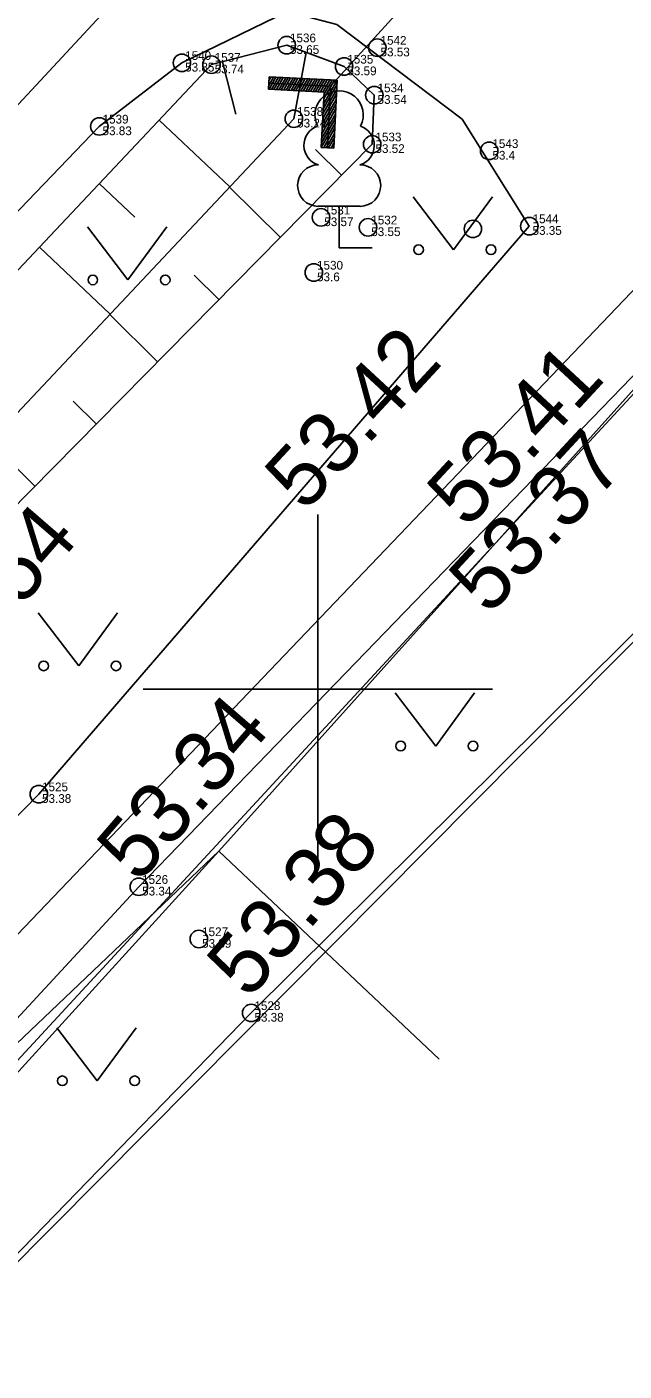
# Model space of a CAD drawing. Extents: x 640740 to 642190, y 6455302 to 6456272.
# Drawn here: x 641146.67 to 641153.51, y 6455642.2 to 6455657.58 of the extents above; entities that cross this region are included whole.
import ezdxf

# ---------------------------------------------------------------- set-up
doc = ezdxf.new("R2010")
doc.units = 0
for name, color, linetype in [('AED', 7, 'Continuous'), ('HALJASTUS', 7, 'Continuous'), ('KORGUS-EH2000', 7, 'Continuous'), ('MOOTKORG-EH2000', 7, 'Continuous'), ('MOOTMPUNKT', 7, 'Continuous'), ('MOOTNR', 7, 'Continuous'), ('MOOTPIIR', 7, 'Continuous'), ('PIIR', 7, 'Continuous'), ('PUU', 7, 'Continuous'), ('RELJEEF', 7, 'Continuous'), ('SITRASS', 7, 'Continuous'), ('TEE', 7, 'Continuous'), ('TRUUP', 7, 'Continuous'), ('VORK', 7, 'Continuous')]:
    doc.layers.add(name, color=color, linetype=linetype)

msp = doc.modelspace()

# ---------------------------------------------------------------- linework, layer by layer
at = {"layer": 'AED'}
msp.add_lwpolyline([(641143.478, 6455636.433), (641142.12, 6455638.97), (641149.237, 6455646.296), (641154.955, 6455651.968)], dxfattribs=at)
at = {"layer": 'HALJASTUS'}
for p, q in [((641151.092, 6455655.639), (641151.555, 6455655.032)), ((641151.555, 6455655.032), (641152.001, 6455655.639)), ((641147.362, 6455655.292), (641147.825, 6455654.686)), ((641147.825, 6455654.686), (641148.271, 6455655.292)), ((641146.799, 6455650.874), (641147.262, 6455650.268)), ((641147.262, 6455650.268), (641147.708, 6455650.874)), ((641150.887, 6455649.958), (641151.35, 6455649.351)), ((641151.35, 6455649.351), (641151.796, 6455649.958)), ((641147.012, 6455646.126), (641147.475, 6455645.519)), ((641147.475, 6455645.519), (641147.921, 6455646.126))]:
    msp.add_line(p, q, dxfattribs=at)
for centre in [(641151.154, 6455655.032), (641151.983, 6455655.032), (641147.424, 6455654.686), (641148.253, 6455654.686), (641146.861, 6455650.268), (641147.69, 6455650.268), (641150.949, 6455649.351), (641151.778, 6455649.351), (641147.074, 6455645.519), (641147.903, 6455645.519)]:
    msp.add_circle(centre, 0.055, dxfattribs=at)
at = {"layer": 'KORGUS-EH2000'}
for centre in [(641151.776, 6455655.27), (641147.951, 6455647.74), (641149.237, 6455646.296)]:
    msp.add_circle(centre, 0.1, dxfattribs=at)
at = {"layer": 'MOOTMPUNKT'}
for centre in [(641149.644, 6455657.373), (641150.681, 6455657.345), (641148.444, 6455657.171), (641148.782, 6455657.15), (641150.301, 6455657.129), (641150.647, 6455656.801), (641149.726, 6455656.531), (641147.498, 6455656.443), (641150.623, 6455656.239), (641151.962, 6455656.163), (641150.037, 6455655.402), (641150.575, 6455655.288), (641152.422, 6455655.302), (641149.954, 6455654.771), (641146.805, 6455648.8), (641147.951, 6455647.74), (641148.638, 6455647.142), (641149.237, 6455646.296)]:
    msp.add_circle(centre, 0.1, dxfattribs=at)
at = {"layer": 'MOOTPIIR'}
msp.add_lwpolyline([(641290.034, 6455836.039), (641187.086, 6455729.33), (641078.959, 6455617.561), (641059.083, 6455600.007), (641052.154, 6455588.123), (641028.896, 6455562.459), (641044.6, 6455543.655), (641047.146, 6455544.35), (641062.049, 6455559.143), (641078.888, 6455575.693), (641123.968, 6455623.185), (641128.204, 6455625.387), (641135.729, 6455633.934), (641138.183, 6455636.694), (641169.69, 6455670.766), (641183.709, 6455659.961), (641192.613, 6455662.606), (641196.166, 6455667.74), (641185.14, 6455686.685), (641264.903, 6455769.936)], dxfattribs=at)
at = {"layer": 'PIIR'}
msp.add_lwpolyline([(641265.59, 6455768.59), (641244.26, 6455745.67), (641222.48, 6455722.23), (641201.2, 6455700.54), (641180.13, 6455678.32), (641171.14, 6455668.19), (641142.12, 6455638.98), (641132.03, 6455627.4), (641101.1, 6455594.76), (641087.79, 6455611.35), (641100.72, 6455625.11), (641099.2, 6455626.54), (641113.86, 6455642.06), (641121.21, 6455649.84), (641140.58, 6455669.91), (641170.91, 6455704.35), (641182.28, 6455716.38), (641216.64, 6455752.56), (641234.68, 6455771.53)], dxfattribs=at)
msp.add_lwpolyline([(641171.14, 6455668.19), (641197.18, 6455641.81), (641178.86, 6455624.03), (641160.62, 6455606.33), (641142.12, 6455638.98)], close=True, dxfattribs=at)
at = {"layer": 'PUU'}
for p, q in [((641150.484, 6455655.529), (641150.004, 6455655.529)), ((641150.244, 6455655.054), (641150.244, 6455655.529)), ((641150.624, 6455655.054), (641150.244, 6455655.054))]:
    msp.add_line(p, q, dxfattribs=at)
for centre, radius, start, end in [((641150.244, 6455656.574), 0.277, 332.5799, 207.4201), ((641150.074, 6455656.226), 0.233, 109.0217, 253.1415), ((641150.414, 6455656.226), 0.233, 286.8508, 70.9859), ((641150.007, 6455655.766), 0.238, 90.0016, 269.3953), ((641150.482, 6455655.766), 0.238, 270.6047, 89.9984)]:
    msp.add_arc(centre, radius, start, end, dxfattribs=at)
at = {"layer": 'RELJEEF'}
for p, q in [((641148.907, 6455657.182), (641149.061, 6455656.585)), ((641149.867, 6455657.29), (641149.726, 6455656.531)), ((641148.184, 6455656.516), (641148.994, 6455655.753)), ((641150.273, 6455655.884), (641149.973, 6455656.18)), ((641147.498, 6455655.789), (641147.903, 6455655.406)), ((641149.571, 6455655.173), (641148.989, 6455655.747)), ((641146.812, 6455655.061), (641147.623, 6455654.296)), ((641148.868, 6455654.461), (641148.586, 6455654.74)), ((641148.166, 6455653.749), (641147.618, 6455654.29)), ((641147.463, 6455653.038), (641147.198, 6455653.3)), ((641146.761, 6455652.326), (641146.247, 6455652.833))]:
    msp.add_line(p, q, dxfattribs=at)
for points in [[(641138.993, 6455645.892), (641138.913, 6455645.923), (641138.923, 6455646.262), (641139.092, 6455646.723), (641141.921, 6455649.641), (641143.611, 6455651.667), (641148.782, 6455657.15), (641149.644, 6455657.373), (641150.301, 6455657.129), (641150.647, 6455656.801), (641150.623, 6455656.239), (641144.889, 6455650.43), (641143.009, 6455648.37), (641140.801, 6455645.616), (641140.171, 6455644.913), (641140.098, 6455644.908)], [(641139.619, 6455645.58), (641141.174, 6455647.295), (641142.523, 6455648.97), (641144.394, 6455650.863), (641149.726, 6455656.531)]]:
    msp.add_lwpolyline(points, dxfattribs=at)
at = {"layer": 'SITRASS'}
msp.add_line((641148.868, 6455648.149), (641151.389, 6455645.765), dxfattribs=at)
for points in [[(641169.957, 6455671.661), (641133.49, 6455633.529)], [(641169.912, 6455671.612), (641169.361, 6455670.954), (641148.868, 6455648.149)], [(641129.49, 6455626.916), (641129.851, 6455627.242), (641148.868, 6455648.149)], [(641133.49, 6455633.529), (641134.139, 6455634.135), (641148.868, 6455648.149)]]:
    msp.add_lwpolyline(points, dxfattribs=at)
at = {"layer": 'TEE'}
for points in [[(641141.748, 6455634.55), (641141.04, 6455635.744), (641139.449, 6455638.661), (641140.769, 6455640.004), (641142.48, 6455641.83), (641147.951, 6455647.74), (641154.156, 6455654.152), (641155.834, 6455652.76), (641157.997, 6455655.178), (641156.412, 6455656.595), (641160.919, 6455661.361), (641172.316, 6455672.948), (641173.542, 6455673.115), (641175.452, 6455670.693), (641181.44, 6455664.659), (641185.777, 6455660.576)], [(641141.263, 6455643.136), (641139.609, 6455641.522), (641138.963, 6455640.857), (641138.45, 6455640.384), (641137.729, 6455642.543), (641137.722, 6455644.35), (641137.835, 6455645.797), (641138.352, 6455647.541), (641142.687, 6455652.521), (641147.966, 6455658.203), (641150.217, 6455657.608), (641151.653, 6455656.528), (641152.422, 6455655.302)], [(641138.963, 6455640.857), (641138.314, 6455642.688), (641138.319, 6455644.07), (641138.512, 6455645.891), (641138.837, 6455646.985), (641143.238, 6455652.009), (641147.498, 6455656.443), (641148.444, 6455657.171), (641149.651, 6455657.758)], [(641152.422, 6455655.302), (641146.805, 6455648.8), (641141.263, 6455643.136)]]:
    msp.add_lwpolyline(points, dxfattribs=at)
at = {"layer": 'TRUUP'}
for p, q in [((641150.146, 6455656.904), (641154.098, 6455661.257)), ((641149.436, 6455656.868), (641149.443, 6455657.011)), ((641149.438, 6455656.913), (641149.493, 6455657.008)), ((641150.146, 6455656.904), (641149.44, 6455656.94)), ((641149.441, 6455656.968), (641149.465, 6455657.01)), ((641149.442, 6455656.868), (641149.521, 6455657.007)), ((641150.221, 6455656.972), (641149.443, 6455657.011)), ((641149.47, 6455656.867), (641149.549, 6455657.005)), ((641149.498, 6455656.865), (641149.576, 6455657.004)), ((641149.526, 6455656.864), (641149.604, 6455657.003)), ((641149.554, 6455656.863), (641149.632, 6455657.001)), ((641149.582, 6455656.861), (641149.66, 6455657)), ((641149.61, 6455656.86), (641149.688, 6455656.998)), ((641149.637, 6455656.858), (641149.716, 6455656.997)), ((641149.665, 6455656.857), (641149.744, 6455656.996)), ((641149.693, 6455656.856), (641149.772, 6455656.994)), ((641149.721, 6455656.854), (641149.8, 6455656.993)), ((641149.749, 6455656.853), (641149.828, 6455656.991)), ((641149.777, 6455656.851), (641149.856, 6455656.99)), ((641149.805, 6455656.85), (641149.884, 6455656.988)), ((641149.833, 6455656.848), (641149.912, 6455656.987)), ((641149.861, 6455656.847), (641149.94, 6455656.986)), ((641149.889, 6455656.846), (641149.968, 6455656.984)), ((641149.917, 6455656.844), (641149.996, 6455656.983)), ((641149.945, 6455656.843), (641150.024, 6455656.981)), ((641149.973, 6455656.841), (641150.052, 6455656.98)), ((641150.001, 6455656.84), (641150.08, 6455656.979)), ((641150.029, 6455656.839), (641150.108, 6455656.977)), ((641150.057, 6455656.837), (641150.136, 6455656.976)), ((641150.062, 6455656.643), (641150.218, 6455656.918)), ((641150.064, 6455656.699), (641150.22, 6455656.972)), ((641150.067, 6455656.754), (641150.192, 6455656.973)), ((641150.07, 6455656.81), (641150.164, 6455656.974)), ((641150.11, 6455656.198), (641150.146, 6455656.904)), ((641150.182, 6455656.194), (641150.221, 6455656.972)), ((641150.071, 6455656.836), (641149.436, 6455656.868)), ((641150.039, 6455656.201), (641150.071, 6455656.836)), ((641150.053, 6455656.477), (641150.21, 6455656.752)), ((641150.056, 6455656.532), (641150.212, 6455656.807)), ((641150.059, 6455656.588), (641150.215, 6455656.863)), ((641150.045, 6455656.31), (641150.201, 6455656.585)), ((641150.048, 6455656.366), (641150.204, 6455656.641)), ((641150.05, 6455656.421), (641150.207, 6455656.696)), ((641150.04, 6455656.201), (641150.196, 6455656.474)), ((641150.042, 6455656.255), (641150.198, 6455656.53)), ((641150.068, 6455656.2), (641150.193, 6455656.419)), ((641150.096, 6455656.199), (641150.19, 6455656.363)), ((641150.124, 6455656.197), (641150.187, 6455656.308)), ((641150.039, 6455656.201), (641150.182, 6455656.194)), ((641150.152, 6455656.196), (641150.184, 6455656.252))]:
    msp.add_line(p, q, dxfattribs=at)
at = {"layer": 'VORK'}
for p, q in [((641150, 6455652), (641150, 6455648)), ((641148, 6455650), (641152, 6455650))]:
    msp.add_line(p, q, dxfattribs=at)

# ---------------------------------------------------------------- texts
at = {"layer": 'KORGUS-EH2000'}
for s, rotation, p in [(' 53.42 ', 47.1699, (641149.675, 6455651.826)), (' 53.41 ', 47.1699, (641151.533, 6455651.636)), (' 53.37 ', 47.1699, (641151.782, 6455650.644)), (' 53.54', 49.1767, (641145.58, 6455649.752)), (' 53.34', 49.1767, (641147.778, 6455647.57)), (' 53.38', 49.1767, (641149.038, 6455646.242))]:
    msp.add_text(s, height=0.7, rotation=rotation, dxfattribs=at).set_placement(p)
at = {"layer": 'MOOTKORG-EH2000'}
for s, p in [(' 53.65', (641149.644, 6455657.273)), (' 53.53', (641150.681, 6455657.245)), (' 53.85', (641148.444, 6455657.071)), (' 53.74', (641148.782, 6455657.05)), (' 53.59', (641150.301, 6455657.029)), (' 53.54', (641150.647, 6455656.701)), (' 53.83', (641147.498, 6455656.343)), (' 53.24', (641149.726, 6455656.431)), (' 53.52', (641150.623, 6455656.139)), (' 53.4', (641151.962, 6455656.063)), (' 53.57', (641150.037, 6455655.302)), (' 53.55', (641150.575, 6455655.188)), (' 53.35', (641152.422, 6455655.202)), (' 53.6', (641149.954, 6455654.671)), (' 53.38', (641146.805, 6455648.7)), (' 53.34', (641147.951, 6455647.64)), (' 53.39', (641148.638, 6455647.042)), (' 53.38', (641149.237, 6455646.196))]:
    msp.add_text(s, height=0.1, dxfattribs=at).set_placement(p)
at = {"layer": 'MOOTNR'}
for s, p in [(' 1536', (641149.644, 6455657.406)), (' 1542', (641150.681, 6455657.378)), (' 1540', (641148.444, 6455657.204)), (' 1537', (641148.782, 6455657.183)), (' 1535', (641150.301, 6455657.162)), (' 1534', (641150.647, 6455656.834)), (' 1539', (641147.498, 6455656.476)), (' 1538', (641149.726, 6455656.564)), (' 1533', (641150.623, 6455656.272)), (' 1543', (641151.962, 6455656.196)), (' 1531', (641150.037, 6455655.435)), (' 1532', (641150.575, 6455655.321)), (' 1544', (641152.422, 6455655.335)), (' 1530', (641149.954, 6455654.804)), (' 1525', (641146.805, 6455648.833)), (' 1526', (641147.951, 6455647.773)), (' 1527', (641148.638, 6455647.175)), (' 1528', (641149.237, 6455646.329))]:
    msp.add_text(s, height=0.1, dxfattribs=at).set_placement(p)

doc.saveas('drawing.dxf')
